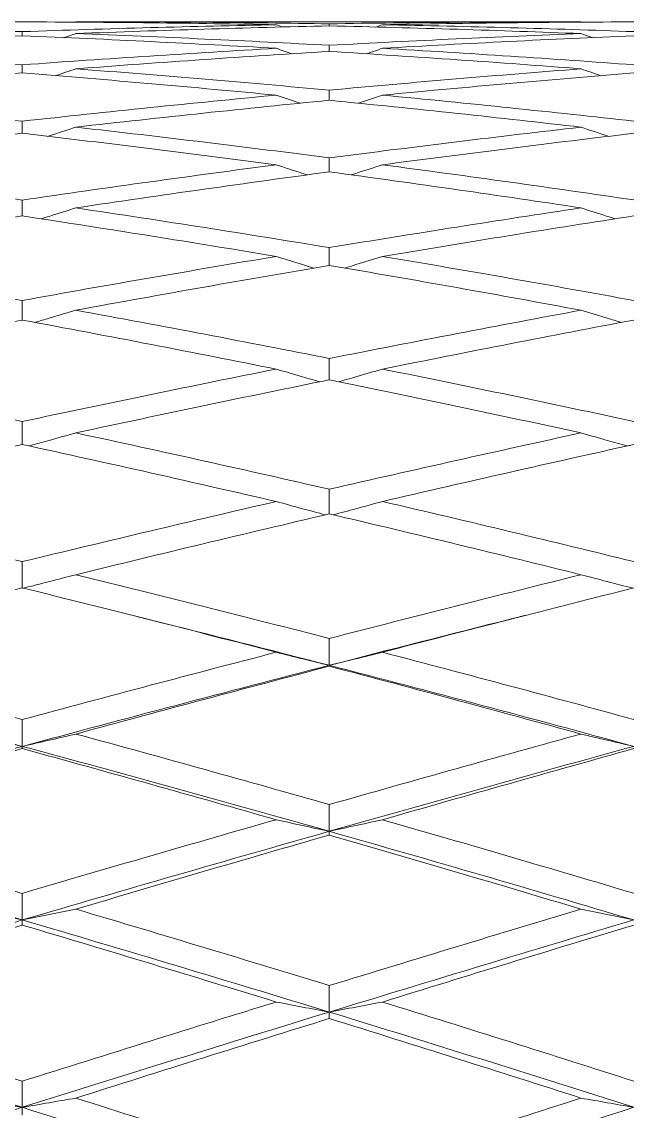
# Model space of a CAD drawing. Extents: x 6453 to 7582, y 0 to 827.
# Drawn here: x 6879.16 to 6884.13, y 225.91 to 234.76 of the extents above; entities that cross this region are included whole.
import ezdxf

# ---------------------------------------------------------------- set-up
doc = ezdxf.new("R2010")
doc.units = 0
doc.header["$LTSCALE"] = 30
doc.header["$MEASUREMENT"] = 0
doc.layers.add('1', color=7, linetype='CONTINUOUS')

msp = doc.modelspace()

# ---------------------------------------------------------------- linework, layer by layer
at = {"layer": '1', "color": 7, "linetype": 'Continuous', "lineweight": 18}
msp.add_line((6883.7072, 234.7633), (6879.6001, 234.7633), dxfattribs=at)
for points, degree in [([(6879.1654, 234.7626), (6878.8261, 234.7614), (6878.1414, 234.7565), (6877.444, 234.746), (6877.0923, 234.7393)], 3), ([(6877.0923, 234.7393), (6877.4497, 234.7325), (6878.1527, 234.7161), (6878.8318, 234.695), (6879.1654, 234.6833)], 3), ([(6881.2285, 234.7393), (6880.8975, 234.7457), (6880.2226, 234.7561), (6879.522, 234.7614), (6879.1654, 234.7626)], 3), ([(6879.1654, 234.6833), (6879.5152, 234.6956), (6880.2088, 234.717), (6880.8906, 234.7328), (6881.2285, 234.7393)], 3), ([(6879.5896, 234.7596), (6879.5931, 234.7608), (6879.5966, 234.7621), (6879.6001, 234.7633)], 3), ([(6879.6001, 234.7633), (6879.9565, 234.7633), (6880.6564, 234.7604), (6881.3305, 234.7522), (6881.6611, 234.7469)], 3), ([(6881.6611, 234.7302), (6881.3242, 234.7226), (6880.6439, 234.7046), (6879.9502, 234.6808), (6879.6001, 234.6674)], 3), ([(6881.2837, 234.72), (6881.2653, 234.7264), (6881.2469, 234.7329), (6881.2285, 234.7393)], 3), ([(6881.6611, 234.7469), (6882.012, 234.7525), (6882.7039, 234.7607), (6883.3761, 234.7633), (6883.7072, 234.7633)], 3), ([(6881.6611, 234.7469), (6881.6611, 234.7414), (6881.6611, 234.7358), (6881.6611, 234.7302)], 3), ([(6883.7072, 234.6674), (6883.3793, 234.6801), (6882.7104, 234.7035), (6882.0152, 234.7222), (6881.6611, 234.7302)], 3), ([(6882.0388, 234.7203), (6882.0569, 234.7266), (6882.075, 234.7329), (6882.0931, 234.7393)], 3), ([(6884.1361, 234.7626), (6883.8046, 234.7614), (6883.1326, 234.7566), (6882.4426, 234.746), (6882.0931, 234.7393)], 3), ([(6882.0931, 234.7393), (6882.4469, 234.7325), (6883.1412, 234.7161), (6883.8089, 234.695), (6884.1361, 234.6834)], 3), ([(6883.7186, 234.7593), (6883.7148, 234.7606), (6883.711, 234.7619), (6883.7072, 234.7633)], 3), ([(6879.1654, 234.6501), (6878.8223, 234.6358), (6878.1337, 234.6045), (6877.4402, 234.5677), (6877.0923, 234.5478)], 3), ([(6879.1654, 234.6833), (6879.1654, 234.6722), (6879.1654, 234.6612), (6879.1654, 234.6501)], 3), ([(6881.2285, 234.5478), (6880.8978, 234.5669), (6880.2232, 234.6031), (6879.5224, 234.6352), (6879.1654, 234.6501)], 3), ([(6879.5054, 234.6346), (6879.537, 234.6455), (6879.5686, 234.6565), (6879.6001, 234.6674)], 3), ([(6879.6001, 234.6674), (6879.9568, 234.6538), (6880.6571, 234.624), (6881.3308, 234.59), (6881.6611, 234.572)], 3), ([(6881.6611, 234.572), (6882.007, 234.5908), (6882.6939, 234.6255), (6883.3711, 234.6544), (6883.7072, 234.6674)], 3), ([(6884.1361, 234.65), (6883.8007, 234.6359), (6883.1248, 234.6047), (6882.4387, 234.5678), (6882.0931, 234.5478)], 3), ([(6883.8015, 234.6344), (6883.77, 234.6454), (6883.7386, 234.6564), (6883.7072, 234.6674)], 3), ([(6877.0923, 234.5478), (6877.4502, 234.5274), (6878.1536, 234.4844), (6878.8323, 234.4375), (6879.1654, 234.4132)], 3), ([(6879.1654, 234.4132), (6879.5125, 234.4385), (6880.2035, 234.4862), (6880.888, 234.5282), (6881.2285, 234.5478)], 3), ([(6881.3599, 234.5025), (6881.316, 234.5176), (6881.2722, 234.5327), (6881.2285, 234.5478)], 3), ([(6881.6611, 234.572), (6881.6611, 234.5554), (6881.6611, 234.5388), (6881.6611, 234.5222)], 3), ([(6881.9625, 234.5027), (6882.0061, 234.5177), (6882.0497, 234.5327), (6882.0931, 234.5478)], 3), ([(6882.0931, 234.5478), (6882.4469, 234.5274), (6883.1411, 234.4844), (6883.8089, 234.4375), (6884.1361, 234.4133)], 3), ([(6881.6611, 234.5222), (6881.321, 234.5015), (6880.6375, 234.4572), (6879.9471, 234.4073), (6879.6001, 234.3809)], 3), ([(6883.7072, 234.3809), (6883.3793, 234.4062), (6882.7103, 234.4553), (6882.0152, 234.5006), (6881.6611, 234.5222)], 3), ([(6879.1654, 234.3471), (6878.8247, 234.32), (6878.1385, 234.2631), (6877.4426, 234.2001), (6877.0923, 234.167)], 3), ([(6879.1654, 234.4132), (6879.1654, 234.3912), (6879.1654, 234.3691), (6879.1654, 234.3471)], 3), ([(6881.2285, 234.167), (6880.898, 234.1985), (6880.2237, 234.2602), (6879.5226, 234.3187), (6879.1654, 234.3471)], 3), ([(6879.4349, 234.3247), (6879.4901, 234.3434), (6879.5452, 234.3621), (6879.6001, 234.3809)], 3), ([(6879.6001, 234.3809), (6879.9571, 234.3537), (6880.6576, 234.2974), (6881.3311, 234.2379), (6881.6611, 234.2075)], 3), ([(6881.6611, 234.2075), (6882.0074, 234.2394), (6882.6947, 234.3002), (6883.3715, 234.3549), (6883.7072, 234.3809)], 3), ([(6884.1361, 234.347), (6883.801, 234.32), (6883.1254, 234.263), (6882.439, 234.2), (6882.0931, 234.167)], 3), ([(6883.871, 234.3245), (6883.8163, 234.3432), (6883.7617, 234.362), (6883.7072, 234.3809)], 3), ([(6881.6611, 234.2075), (6881.6611, 234.18), (6881.6611, 234.1526), (6881.6611, 234.1251)], 3), ([(6877.0923, 234.167), (6877.4506, 234.1332), (6878.1544, 234.0639), (6878.8327, 233.9918), (6879.1654, 233.9553)], 3), ([(6879.1654, 233.9553), (6879.5136, 233.9935), (6880.2057, 234.0671), (6880.889, 234.1346), (6881.2285, 234.167)], 3), ([(6881.6611, 234.1251), (6881.3221, 234.0916), (6880.6396, 234.0219), (6879.9481, 233.9462), (6879.6001, 233.9068)], 3), ([(6881.4249, 234.1008), (6881.3593, 234.1228), (6881.2938, 234.1449), (6881.2285, 234.167)], 3), ([(6883.7072, 233.9068), (6883.3791, 233.9444), (6882.71, 234.0187), (6882.015, 234.0901), (6881.6611, 234.1251)], 3), ([(6881.8973, 234.1009), (6881.9628, 234.1229), (6882.028, 234.1449), (6882.0931, 234.167)], 3), ([(6882.0931, 234.167), (6882.4467, 234.1332), (6883.1408, 234.064), (6883.8087, 233.9919), (6884.1361, 233.9554)], 3), ([(6879.6001, 233.9068), (6879.9572, 233.8663), (6880.6579, 233.7842), (6881.3312, 233.6999), (6881.6611, 233.6574)], 3), ([(6881.6611, 233.6574), (6882.0112, 233.7025), (6882.7024, 233.7891), (6883.3753, 233.8687), (6883.7072, 233.9068)], 3), ([(6879.1654, 233.8569), (6878.8254, 233.8174), (6878.14, 233.7353), (6877.4433, 233.6468), (6877.0923, 233.6009)], 3), ([(6881.2285, 233.6009), (6880.8982, 233.6445), (6880.2239, 233.7309), (6879.5227, 233.8154), (6879.1654, 233.8569)], 3), ([(6884.1361, 233.8568), (6883.8046, 233.8176), (6883.1326, 233.7359), (6882.4426, 233.6472), (6882.0931, 233.6009)], 3), ([(6877.0923, 233.6009), (6877.4509, 233.5541), (6878.1551, 233.4593), (6878.833, 233.3629), (6879.1654, 233.3144)], 3), ([(6879.1654, 233.3144), (6879.5154, 233.3654), (6880.2093, 233.4642), (6880.8909, 233.5564), (6881.2285, 233.6009)], 3), ([(6882.0931, 233.6009), (6882.4465, 233.5542), (6883.1403, 233.4596), (6883.8085, 233.3631), (6884.1361, 233.3145)], 3), ([(6881.6611, 233.5432), (6881.3243, 233.4977), (6880.6441, 233.4034), (6879.9503, 233.3025), (6879.6001, 233.2503)], 3), ([(6883.7072, 233.2503), (6883.3789, 233.2999), (6882.7095, 233.3985), (6882.0148, 233.4953), (6881.6611, 233.5432)], 3), ([(6879.6001, 233.2503), (6879.9573, 233.1971), (6880.658, 233.0899), (6881.3313, 232.9817), (6881.6611, 232.9276)], 3), ([(6881.6611, 232.9276), (6882.0109, 232.9851), (6882.7018, 233.0962), (6883.375, 233.2001), (6883.7072, 233.2503)], 3), ([(6879.1654, 233.1849), (6878.8233, 233.133), (6878.1357, 233.0262), (6877.4412, 232.9137), (6877.0923, 232.8559)], 3), ([(6881.2285, 232.8559), (6880.8918, 232.9122), (6880.2112, 233.0234), (6879.5164, 233.1316), (6879.1654, 233.1849)], 3), ([(6884.1361, 233.1848), (6883.8073, 233.134), (6883.138, 233.0286), (6882.4453, 232.9149), (6882.0931, 232.8559)], 3), ([(6877.0923, 232.8559), (6877.4493, 232.7968), (6878.1519, 232.6778), (6878.8314, 232.5578), (6879.1654, 232.4977)], 3), ([(6879.1654, 232.4977), (6879.5155, 232.5607), (6880.2094, 232.6834), (6880.8909, 232.7995), (6881.2285, 232.8559)], 3), ([(6882.0931, 232.8559), (6882.4462, 232.7967), (6883.1398, 232.6777), (6883.8082, 232.5579), (6884.1361, 232.4978)], 3), ([(6881.6611, 232.7829), (6881.3264, 232.726), (6880.6483, 232.6084), (6879.9525, 232.4833), (6879.6001, 232.4187)], 3), ([(6883.7072, 232.4187), (6883.3756, 232.4803), (6882.7029, 232.6027), (6882.0114, 232.7233), (6881.6611, 232.7829)], 3), ([(6879.6001, 232.4187), (6879.9564, 232.3535), (6880.6563, 232.2226), (6881.3304, 232.0916), (6881.6611, 232.0262)], 3), ([(6881.6611, 232.0262), (6882.0137, 232.096), (6882.7074, 232.2311), (6883.3778, 232.3575), (6883.7072, 232.4187)], 3), ([(6879.1654, 232.3385), (6878.8275, 232.2757), (6878.144, 232.1466), (6877.4454, 232.0101), (6877.0923, 231.94)], 3), ([(6881.2285, 231.94), (6880.8974, 232.0064), (6880.2225, 232.1394), (6879.522, 232.2722), (6879.1654, 232.3385)], 3), ([(6884.1361, 232.3384), (6883.806, 232.276), (6883.1354, 232.1473), (6882.444, 232.0105), (6882.0931, 231.94)], 3), ([(6877.0923, 231.94), (6877.4496, 231.869), (6878.1525, 231.7269), (6878.8317, 231.5849), (6879.1654, 231.514)], 3), ([(6879.1654, 231.514), (6879.5205, 231.5895), (6880.2194, 231.7358), (6880.8959, 231.8733), (6881.2285, 231.94)], 3), ([(6882.0931, 231.94), (6882.4469, 231.8689), (6883.1412, 231.7267), (6883.8089, 231.5849), (6884.1361, 231.5142)], 3), ([(6881.6611, 231.8526), (6881.3294, 231.7852), (6880.6542, 231.6459), (6879.9554, 231.4976), (6879.6001, 231.4211)], 3), ([(6883.7072, 231.4211), (6883.3793, 231.4927), (6882.7104, 231.6364), (6882.0152, 231.7806), (6881.6611, 231.8526)], 3), ([(6879.6001, 231.4211), (6879.9567, 231.3443), (6880.6569, 231.191), (6881.3307, 231.0388), (6881.6611, 230.963)], 3), ([(6881.6611, 230.963), (6882.0078, 231.0425), (6882.6955, 231.1983), (6883.3719, 231.3479), (6883.7072, 231.4211)], 3), ([(6879.1654, 231.327), (6878.8319, 231.2543), (6878.1528, 231.1046), (6877.4498, 230.9454), (6877.0923, 230.8633)], 3), ([(6881.2285, 230.8633), (6880.8977, 230.94), (6880.223, 231.094), (6879.5223, 231.2492), (6879.1654, 231.327)], 3), ([(6884.1361, 231.3268), (6883.8017, 231.2527), (6883.1268, 231.1015), (6882.4397, 230.9438), (6882.0931, 230.8633)], 3), ([(6877.0923, 230.8633), (6877.4499, 230.7813), (6878.1531, 230.6175), (6878.832, 230.4551), (6879.1654, 230.3743)], 3), ([(6879.1654, 230.3743), (6879.5121, 230.4583), (6880.2027, 230.6239), (6880.8876, 230.7844), (6881.2285, 230.8633)], 3), ([(6882.0931, 230.8633), (6882.4469, 230.7812), (6883.1412, 230.6174), (6883.8089, 230.4551), (6884.1361, 230.3745)], 3), ([(6881.6611, 230.7625), (6881.3204, 230.6826), (6880.6362, 230.5204), (6879.9464, 230.3532), (6879.6001, 230.2683)], 3), ([(6883.7072, 230.2683), (6883.3793, 230.3498), (6882.7104, 230.5139), (6882.0152, 230.6795), (6881.6611, 230.7625)], 3), ([(6879.1654, 230.3743), (6879.1654, 230.338), (6879.1654, 230.2656), (6879.1654, 230.1931), (6879.1654, 230.1568)], 3), ([(6879.6001, 230.2683), (6879.957, 230.1808), (6880.6573, 230.0068), (6881.3309, 229.835), (6881.6611, 229.7498)], 3), ([(6881.6611, 229.7498), (6882.0121, 229.8404), (6882.7042, 230.0174), (6883.3763, 230.186), (6883.7072, 230.2683)], 3), ([(6879.1654, 230.1613), (6878.8254, 230.0772), (6878.14, 229.9059), (6877.4433, 229.7282), (6877.0923, 229.6377)], 3), ([(6881.2285, 229.6377), (6880.8979, 229.7237), (6880.2234, 229.8972), (6879.5225, 230.073), (6879.1654, 230.1613)], 3), ([(6884.1361, 230.1611), (6883.8048, 230.0778), (6883.133, 229.9073), (6882.4428, 229.7289), (6882.0931, 229.6377)], 3), ([(6880.2071, 229.9006), (6880.0974, 229.928)], 1), ([(6883.258, 229.9385), (6883.1402, 229.9086)], 1), ([(6881.6611, 229.5316), (6881.1771, 229.6566), (6880.6921, 229.7797), (6880.206, 229.9008)], 3), ([(6881.6611, 229.5316), (6882.1558, 229.6594), (6882.6493, 229.7852), (6883.1413, 229.9089)], 3), ([(6881.6611, 229.7498), (6881.6611, 229.7134), (6881.6611, 229.6407), (6881.6611, 229.5679), (6881.6611, 229.5316)], 3), ([(6877.0923, 229.6377), (6877.4503, 229.5453), (6878.1538, 229.3617), (6878.8324, 229.1807), (6879.1654, 229.0909)], 3), ([(6879.1654, 229.0909), (6879.5152, 229.1852), (6880.2088, 229.3707), (6880.8906, 229.5497), (6881.2285, 229.6377)], 3), ([(6881.2285, 229.6377), (6881.3002, 229.6199), (6881.4439, 229.5844), (6881.5885, 229.5492), (6881.6611, 229.5316)], 3), ([(6881.6611, 229.5316), (6881.7335, 229.5491), (6881.878, 229.5844), (6882.0216, 229.6199), (6882.0931, 229.6377)], 3), ([(6882.0931, 229.6377), (6882.4468, 229.5454), (6883.141, 229.3618), (6883.8088, 229.1808), (6884.1361, 229.0911)], 3), ([(6879.1654, 228.8727), (6879.9999, 229.0977), (6880.8322, 229.3174), (6881.6611, 229.5316)], 3), ([(6881.6611, 229.5245), (6881.3242, 229.436), (6880.6439, 229.2556), (6879.9503, 229.0684), (6879.6001, 228.9731)], 3), ([(6884.1361, 228.8727), (6883.3153, 229.0977), (6882.4899, 229.3174), (6881.6611, 229.5316)], 3), ([(6881.6611, 229.5316), (6881.6611, 229.5304), (6881.6611, 229.5281), (6881.6611, 229.5257), (6881.6611, 229.5245)], 3), ([(6883.7072, 228.9731), (6883.3792, 229.0636), (6882.7102, 229.2462), (6882.0151, 229.4314), (6881.6611, 229.5245)], 3), ([(6879.1654, 229.0909), (6879.1654, 229.0545), (6879.1654, 228.9818), (6879.1654, 228.909), (6879.1654, 228.8727)], 3), ([(6878.7304, 228.9731), (6878.8024, 228.9563), (6878.947, 228.9227), (6879.0924, 228.8893), (6879.1654, 228.8727)], 3), ([(6879.1654, 228.8727), (6879.2383, 228.8893), (6879.3837, 228.9227), (6879.5281, 228.9562), (6879.6001, 228.9731)], 3), ([(6879.6001, 228.9731), (6879.9571, 228.8759), (6880.6577, 228.683), (6881.3311, 228.4935), (6881.6611, 228.3997)], 3), ([(6881.6611, 228.3997), (6882.0071, 228.4981), (6882.6941, 228.692), (6883.3712, 228.8803), (6883.7072, 228.9731)], 3), ([(6883.7072, 228.9731), (6883.7783, 228.9563), (6883.9208, 228.9227), (6884.0642, 228.8893), (6884.1361, 228.8727)], 3), ([(6881.6611, 228.182), (6880.8322, 228.4173), (6879.9999, 228.6476), (6879.1654, 228.8727)], 3), ([(6879.1654, 228.8727), (6879.1654, 228.8697), (6879.1654, 228.8636), (6879.1654, 228.8574), (6879.1654, 228.8543)], 3), ([(6884.1361, 228.8727), (6883.3153, 228.6476), (6882.4899, 228.4173), (6881.6611, 228.182)], 3), ([(6879.1654, 228.8543), (6878.8222, 228.7602), (6878.1335, 228.5699), (6877.4401, 228.375), (6877.0923, 228.2764)], 3), ([(6881.2285, 228.2764), (6880.8981, 228.3709), (6880.2237, 228.5619), (6879.5226, 228.7563), (6879.1654, 228.8543)], 3), ([(6884.1361, 228.8541), (6883.8008, 228.7606), (6883.1249, 228.5709), (6882.4388, 228.3755), (6882.0931, 228.2764)], 3), ([(6881.6611, 228.3997), (6881.6611, 228.3634), (6881.6611, 228.2908), (6881.6611, 228.2183), (6881.6611, 228.182)], 3), ([(6877.0923, 228.2764), (6877.4506, 228.1748), (6878.1545, 227.9734), (6878.8327, 227.7757), (6879.1654, 227.6778)], 3), ([(6879.1654, 227.6778), (6879.5129, 227.7801), (6880.2042, 227.982), (6880.8883, 228.1791), (6881.2285, 228.2764)], 3), ([(6881.2285, 228.2764), (6881.3002, 228.2606), (6881.4439, 228.229), (6881.5885, 228.1976), (6881.6611, 228.182)], 3), ([(6881.6611, 228.182), (6881.7335, 228.1976), (6881.878, 228.229), (6882.0216, 228.2606), (6882.0931, 228.2764)], 3), ([(6882.0931, 228.2764), (6882.4467, 228.175), (6883.1407, 227.9738), (6883.8087, 227.776), (6884.1361, 227.6781)], 3), ([(6881.6611, 228.182), (6880.8322, 227.9466), (6879.9999, 227.7063), (6879.1654, 227.4613)], 3), ([(6881.6611, 228.1521), (6881.3213, 228.0541), (6880.6381, 227.8557), (6879.9474, 227.6524), (6879.6001, 227.5495)], 3), ([(6884.1361, 227.4613), (6883.3153, 227.7063), (6882.4899, 227.9466), (6881.6611, 228.182)], 3), ([(6881.6611, 228.182), (6881.6611, 228.177), (6881.6611, 228.1671), (6881.6611, 228.1571), (6881.6611, 228.1521)], 3), ([(6883.7072, 227.5495), (6883.3791, 227.6481), (6882.7099, 227.8473), (6882.0149, 228.05), (6881.6611, 228.1521)], 3), ([(6879.1654, 227.6778), (6879.1654, 227.6418), (6879.1654, 227.5696), (6879.1654, 227.4974), (6879.1654, 227.4613)], 3), ([(6878.7304, 227.5495), (6878.8024, 227.5348), (6878.947, 227.5053), (6879.0924, 227.476), (6879.1654, 227.4613)], 3), ([(6879.1654, 227.4613), (6879.2383, 227.476), (6879.3837, 227.5053), (6879.5281, 227.5348), (6879.6001, 227.5495)], 3), ([(6879.6001, 227.5495), (6879.9572, 227.4437), (6880.6579, 227.2341), (6881.3312, 227.029), (6881.6611, 226.9277)], 3), ([(6881.6611, 226.9277), (6882.0076, 227.0342), (6882.6953, 227.2443), (6883.3718, 227.4487), (6883.7072, 227.5495)], 3), ([(6883.7072, 227.5495), (6883.7783, 227.5348), (6883.9208, 227.5053), (6884.0642, 227.476), (6884.1361, 227.4613)], 3), ([(6881.6611, 226.7127), (6880.8322, 226.9667), (6879.9999, 227.2164), (6879.1654, 227.4613)], 3), ([(6879.1654, 227.4613), (6879.1654, 227.4546), (6879.1654, 227.4409), (6879.1654, 227.4272), (6879.1654, 227.4203)], 3), ([(6881.6611, 226.7127), (6882.4899, 226.9667), (6883.3153, 227.2164), (6884.1361, 227.4613)], 3), ([(6879.1654, 227.4203), (6878.8249, 227.3189), (6878.1389, 227.1132), (6877.4428, 226.9017), (6877.0923, 226.7945)], 3), ([(6881.2285, 226.7945), (6880.8982, 226.8964), (6880.2239, 227.1029), (6879.5227, 227.3138), (6879.1654, 227.4203)], 3), ([(6884.1361, 227.4201), (6883.8013, 227.3186), (6883.1259, 227.1129), (6882.4393, 226.9016), (6882.0931, 226.7945)], 3), ([(6881.6611, 226.9277), (6881.6611, 226.8918), (6881.6611, 226.8202), (6881.6611, 226.7486), (6881.6611, 226.7127)], 3), ([(6877.0923, 226.7945), (6877.4509, 226.6848), (6878.155, 226.4677), (6878.833, 226.2555), (6879.1654, 226.1507)], 3), ([(6879.1654, 226.1507), (6879.5142, 226.2607), (6880.207, 226.478), (6880.8897, 226.6899), (6881.2285, 226.7945)], 3), ([(6881.2285, 226.7945), (6881.3002, 226.7808), (6881.4439, 226.7535), (6881.5885, 226.7263), (6881.6611, 226.7127)], 3), ([(6881.6611, 226.7127), (6881.7335, 226.7263), (6881.878, 226.7535), (6882.0216, 226.7808), (6882.0931, 226.7945)], 3), ([(6882.0931, 226.7945), (6882.4465, 226.6851), (6883.1403, 226.4684), (6883.8085, 226.256), (6884.1361, 226.151)], 3), ([(6879.1654, 225.9383), (6879.9999, 226.2005), (6880.8322, 226.4588), (6881.6611, 226.7127)], 3), ([(6881.6611, 226.6605), (6881.3227, 226.5553), (6880.6408, 226.3423), (6879.9487, 226.1239), (6879.6001, 226.0133)], 3), ([(6884.1361, 225.9383), (6883.3153, 226.2005), (6882.4899, 226.4588), (6881.6611, 226.7127)], 3), ([(6881.6611, 226.7127), (6881.6611, 226.7041), (6881.6611, 226.6867), (6881.6611, 226.6692), (6881.6611, 226.6605)], 3), ([(6883.7072, 226.0133), (6883.3789, 226.1189), (6882.7095, 226.3325), (6882.0148, 226.5505), (6881.6611, 226.6605)], 3), ([(6879.1654, 226.1507), (6879.1654, 226.1153), (6879.1654, 226.0445), (6879.1654, 225.9737), (6879.1654, 225.9383)], 3), ([(6878.7304, 226.0133), (6878.8024, 226.0007), (6878.947, 225.9757), (6879.0924, 225.9507), (6879.1654, 225.9383)], 3), ([(6879.1654, 225.9383), (6879.2383, 225.9507), (6879.3837, 225.9756), (6879.5281, 226.0007), (6879.6001, 226.0133)], 3), ([(6881.6611, 225.14), (6880.8322, 225.4098), (6879.9999, 225.676), (6879.1654, 225.9383)], 3), ([(6879.1654, 225.9383), (6879.1654, 225.9278), (6879.1654, 225.9068), (6879.1654, 225.8857), (6879.1654, 225.8751)], 3), ([(6879.6001, 226.0133), (6879.9573, 225.9), (6880.658, 225.676), (6881.3313, 225.4575), (6881.6611, 225.3497)], 3), ([(6881.6611, 225.3497), (6882.011, 225.4641), (6882.7021, 225.6891), (6883.3752, 225.9065), (6883.7072, 226.0133)], 3), ([(6884.1361, 225.9383), (6883.3153, 225.676), (6882.4899, 225.4098), (6881.6611, 225.14)], 3), ([(6883.7072, 226.0133), (6883.7783, 226.0007), (6883.9208, 225.9757), (6884.0642, 225.9507), (6884.1361, 225.9383)], 3)]:
    msp.add_open_spline(points, degree=degree, dxfattribs=at)
for points, knots in [([(6879.1654, 233.9553), (6879.1654, 233.9234), (6879.1654, 233.8906), (6879.1654, 233.8578), (6879.1654, 233.8569)], [0, 0, 0, 0, 0.971554, 1, 1, 1, 1]), ([(6879.3729, 233.8318), (6879.3764, 233.833), (6879.4524, 233.8579), (6879.5281, 233.8829), (6879.6001, 233.9068)], [0, 0, 0, 0, 0.046027, 1, 1, 1, 1]), ([(6883.9312, 233.8319), (6883.9278, 233.833), (6883.8529, 233.8579), (6883.7783, 233.8829), (6883.7072, 233.9068)], [0, 0, 0, 0, 0.045119, 1, 1, 1, 1]), ([(6881.6611, 233.6574), (6881.6611, 233.6246), (6881.6611, 233.5866), (6881.6611, 233.5485), (6881.6611, 233.5432)], [0, 0, 0, 0, 0.860258, 1, 1, 1, 1]), ([(6881.2285, 233.6009), (6881.3002, 233.5775), (6881.3847, 233.55), (6881.4695, 233.5225), (6881.4821, 233.5184)], [0, 0, 0, 0, 0.850544, 1, 1, 1, 1]), ([(6881.8395, 233.5183), (6881.8523, 233.5225), (6881.9371, 233.5499), (6882.0216, 233.5775), (6882.0931, 233.6009)], [0, 0, 0, 0, 0.150337, 1, 1, 1, 1]), ([(6879.1654, 233.3144), (6879.1654, 233.2809), (6879.1654, 233.2377), (6879.1654, 233.1946), (6879.1654, 233.1849)], [0, 0, 0, 0, 0.776642, 1, 1, 1, 1]), ([(6879.3179, 233.161), (6879.3398, 233.1679), (6879.4341, 233.1976), (6879.5281, 233.2274), (6879.6001, 233.2503)], [0, 0, 0, 0, 0.23138, 1, 1, 1, 1]), ([(6883.7072, 233.2503), (6883.7783, 233.2274), (6883.871, 233.1976), (6883.964, 233.1679), (6883.9855, 233.1611)], [0, 0, 0, 0, 0.768991, 1, 1, 1, 1]), ([(6881.2285, 232.8559), (6881.3002, 232.8335), (6881.4021, 232.8019), (6881.5044, 232.7703), (6881.5346, 232.761)], [0, 0, 0, 0, 0.705281, 1, 1, 1, 1]), ([(6881.6611, 232.9276), (6881.6611, 232.8934), (6881.6611, 232.8451), (6881.6611, 232.7969), (6881.6611, 232.7829)], [0, 0, 0, 0, 0.709834, 1, 1, 1, 1]), ([(6881.7872, 232.7609), (6881.8174, 232.7702), (6881.9197, 232.8018), (6882.0216, 232.8335), (6882.0931, 232.8559)], [0, 0, 0, 0, 0.295154, 1, 1, 1, 1]), ([(6879.1654, 232.4977), (6879.1654, 232.4629), (6879.1654, 232.4098), (6879.1654, 232.3568), (6879.1654, 232.3385)], [0, 0, 0, 0, 0.656169, 1, 1, 1, 1]), ([(6879.2675, 232.319), (6879.3062, 232.3305), (6879.4174, 232.3637), (6879.5281, 232.397), (6879.6001, 232.4187)], [0, 0, 0, 0, 0.347551, 1, 1, 1, 1]), ([(6883.7072, 232.4187), (6883.7783, 232.397), (6883.8875, 232.3637), (6883.9973, 232.3306), (6884.0355, 232.319)], [0, 0, 0, 0, 0.652288, 1, 1, 1, 1]), ([(6881.6611, 232.0262), (6881.6611, 231.9908), (6881.6611, 231.933), (6881.6611, 231.8752), (6881.6611, 231.8527)], [0, 0, 0, 0, 0.610814, 1, 1, 1, 1]), ([(6881.2285, 231.94), (6881.3002, 231.919), (6881.4182, 231.8844), (6881.5369, 231.85), (6881.5834, 231.8366)], [0, 0, 0, 0, 0.608793, 1, 1, 1, 1]), ([(6881.7386, 231.8365), (6881.7851, 231.85), (6881.9036, 231.8844), (6882.0216, 231.9189), (6882.0931, 231.94)], [0, 0, 0, 0, 0.391416, 1, 1, 1, 1]), ([(6879.1654, 231.514), (6879.1654, 231.4783), (6879.1654, 231.416), (6879.1654, 231.3536), (6879.1654, 231.327)], [0, 0, 0, 0, 0.572778, 1, 1, 1, 1]), ([(6879.22, 231.3148), (6879.2746, 231.3299), (6879.4017, 231.3653), (6879.5281, 231.4007), (6879.6001, 231.4211)], [0, 0, 0, 0, 0.428561, 1, 1, 1, 1]), ([(6884.0826, 231.3147), (6884.0286, 231.3299), (6883.9031, 231.3653), (6883.7783, 231.4008), (6883.7072, 231.4211)], [0, 0, 0, 0, 0.429112, 1, 1, 1, 1]), ([(6881.6611, 230.963), (6881.6611, 230.927), (6881.6611, 230.8602), (6881.6611, 230.7933), (6881.6611, 230.7625)], [0, 0, 0, 0, 0.539365, 1, 1, 1, 1]), ([(6881.6298, 230.7551), (6881.5677, 230.7717), (6881.4336, 230.8077), (6881.3002, 230.8438), (6881.2285, 230.8633)], [0, 0, 0, 0, 0.46127, 1, 1, 1, 1]), ([(6881.6923, 230.7551), (6881.7543, 230.7716), (6881.8883, 230.8076), (6882.0216, 230.8438), (6882.0931, 230.8633)], [0, 0, 0, 0, 0.461316, 1, 1, 1, 1]), ([(6879.1742, 230.1591), (6879.2442, 230.1768), (6879.3866, 230.2131), (6879.5281, 230.2496), (6879.6001, 230.2683)], [0, 0, 0, 0, 0.489722, 1, 1, 1, 1]), ([(6884.1278, 230.159), (6884.0587, 230.1768), (6883.9181, 230.2131), (6883.7783, 230.2497), (6883.7072, 230.2683)], [0, 0, 0, 0, 0.49021, 1, 1, 1, 1]), ([(6879.1654, 228.8727), (6878.66, 229.009), (6877.8241, 229.2308), (6876.9865, 229.4471), (6876.6559, 229.5316)], [0, 0, 0, 0, 0.605509, 1, 1, 1, 1]), ([(6876.6559, 228.182), (6876.9865, 228.2748), (6877.8241, 228.5082), (6878.66, 228.7364), (6879.1654, 228.8727)], [0, 0, 0, 0, 0.394491, 1, 1, 1, 1]), ([(6879.1654, 227.4613), (6878.66, 227.6097), (6877.8241, 227.8519), (6876.9865, 228.0892), (6876.6559, 228.182)], [0, 0, 0, 0, 0.605509, 1, 1, 1, 1]), ([(6879.1654, 227.4613), (6878.66, 227.313), (6877.8241, 227.0652), (6876.9865, 226.813), (6876.6559, 226.7128)], [0, 0, 0, 0, 0.605509, 1, 1, 1, 1]), ([(6879.1654, 225.9383), (6878.66, 226.0971), (6877.8241, 226.3569), (6876.9865, 226.6126), (6876.6559, 226.7128)], [0, 0, 0, 0, 0.605509, 1, 1, 1, 1]), ([(6876.6559, 225.14), (6876.9865, 225.2465), (6877.8241, 225.5148), (6878.66, 225.7795), (6879.1654, 225.9383)], [0, 0, 0, 0, 0.394491, 1, 1, 1, 1])]:
    msp.add_open_spline(points, degree=3, knots=knots, dxfattribs=at)

doc.saveas('drawing.dxf')
